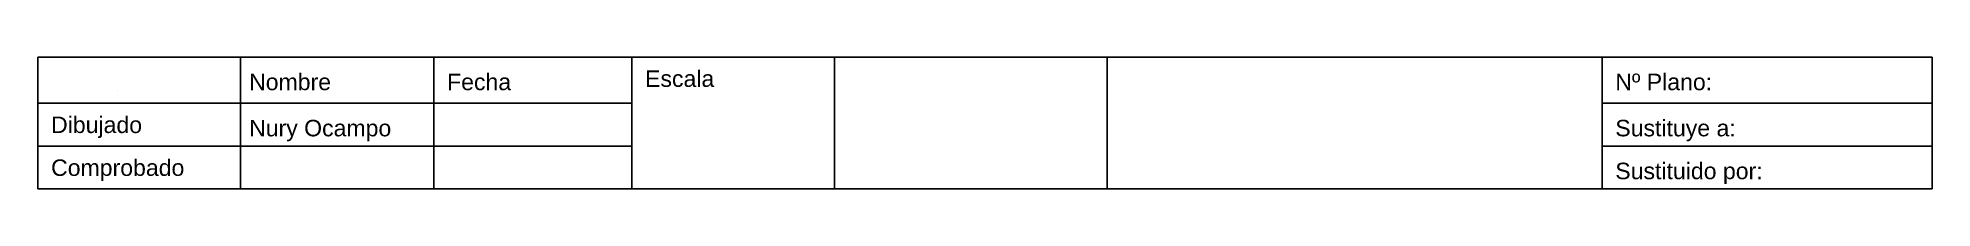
# Model space of a CAD drawing. Header units: millimetres. Extents: x 24876 to 25163, y 6120 to 6140.
import ezdxf

# ---------------------------------------------------------------- set-up
doc = ezdxf.new("R2010")
doc.units = ezdxf.units.MM
doc.styles.get("Standard").update_dxf_attribs({"font": 'arial.ttf'})

# ---------------------------------------------------------------- blocks, each defined once
blk = doc.blocks.new('cajetin')
for p, q in [((0, 20), (30, 20)), ((0, 20), (0, 0)), ((30, 20), (60, 20)), ((30.7, 20), (30.7, 0)), ((30.7, 20), (30.7, 0)), ((60, 20), (90, 20)), ((60, 20), (60, 0)), ((60, 20), (60, 0)), ((90, 20), (120, 20)), ((90, 20), (125, 20)), ((90, 20), (90, 0)), ((120.7, 20), (162, 20)), ((120.7, 0), (120.7, 20)), ((162, 20), (192, 20)), ((162, 0), (162, 20)), ((192, 20), (237, 20)), ((237, 20), (237, 0)), ((287, 20), (237, 20)), ((287, 20), (287, 13)), ((12, 14.98), (12, 14.98)), ((12, 14.98), (12, 14.98)), ((12, 14.98), (12, 14.98)), ((0, 13), (30, 13)), ((30, 13), (60, 13)), ((60, 13), (90, 13)), ((237, 13), (267, 13)), ((267, 13), (287, 13)), ((287, 13), (287, 6.5)), ((0, 6.5), (30, 6.5)), ((30, 6.5), (60, 6.5)), ((60, 6.5), (90, 6.5)), ((237, 6.5), (267, 6.5)), ((267, 6.5), (287, 6.5)), ((287, 6.5), (287, 0)), ((0, 0), (90, 0)), ((287, 0), (90, 0)), ((237, 0), (267, 0))]:
    blk.add_line(p, q)
for s, p in [('Nombre', (32, 14.98)), ('Fecha', (62, 14.98)), ('Escala', (92, 15.48)), ('Nº Plano:', (239, 14.98)), ('Dibujado', (2, 8.48)), ('Nury Ocampo', (32, 7.98)), ('Sustituye a:', (239, 7.98)), ('Comprobado', (2, 1.98)), ('Sustituido por:', (239, 1.48))]:
    blk.add_text(s, height=2.5).set_placement(p)

msp = doc.modelspace()

# ---------------------------------------------------------------- block references
msp.add_blockref('cajetin', (24875.59, 6120.34))

doc.saveas('drawing.dxf')
